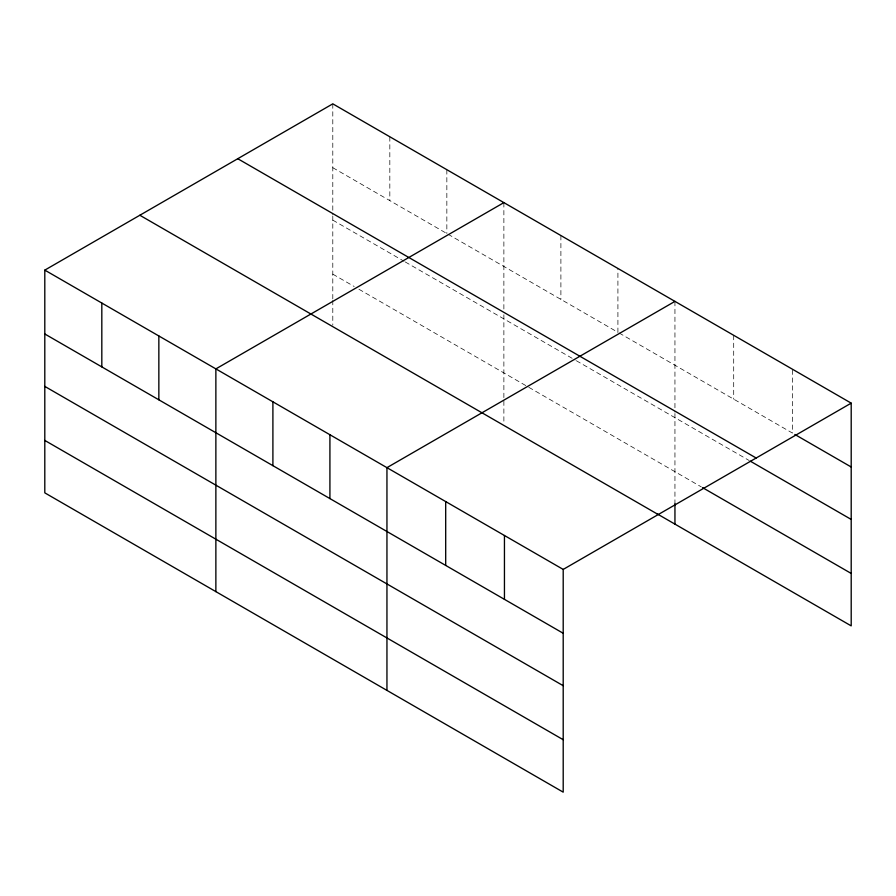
<?xml version="1.0" encoding="UTF-8"?>
<svg xmlns="http://www.w3.org/2000/svg" width="896" height="896" viewBox="0 0 896 896"><rect width="100%" height="100%" fill="white"/><g stroke="black" fill="none" stroke-linecap="round" stroke-linejoin="round"><path stroke-width="0.67" stroke-dasharray="4.48 3.36" d="M332.797 167.698L445.659 232.848M448.034 234.226L617.915 332.304L617.915 268.464M619.114 332.987L792.445 433.07L792.445 369.219M332.797 220.125L404.085 261.285M405.272 261.968L575.154 360.046M576.341 360.73L749.28 460.578M332.797 274.154L354.189 286.496M358.938 289.24L527.632 386.635M528.819 387.318L701.322 486.909M733.701 335.306L733.701 399.146M674.946 301.381L674.946 412.138M674.946 413.526L674.946 503.418M560.896 235.536L560.896 299.387M503.877 202.619L503.877 309.232M503.877 314.754L503.877 422.587M446.846 169.691L446.846 233.542M389.827 136.774L389.827 200.614M332.797 103.846L332.797 214.603M332.797 215.992L332.797 298.984M332.797 300.362L332.797 325.203"/><path stroke-width="1.34" d="M44.8 270.122L563.203 569.419L563.203 792.154L44.8 492.856L44.8 270.122L332.797 103.846L851.2 403.144L851.2 625.878L657.126 513.834M503.877 202.619L215.869 368.894L215.869 591.629M674.946 301.381L386.949 467.656L386.949 690.39M563.203 569.419L851.2 403.144M794.842 434.459L851.2 466.995M237.765 158.715L756.157 458.013M750.478 461.272L851.2 519.422M702.52 487.603L851.2 573.44M139.843 215.253L658.235 514.55M44.8 333.973L563.203 633.27M44.8 386.4L563.203 685.698M44.8 440.429L563.203 739.715M674.946 503.418L674.946 524.115M504.448 535.494L504.448 599.346M445.693 501.581L445.693 565.421M329.918 434.739L329.918 498.579M272.899 401.811L272.899 465.662M158.85 335.966L158.85 399.818M101.819 303.05L101.819 366.89"/></g></svg>
